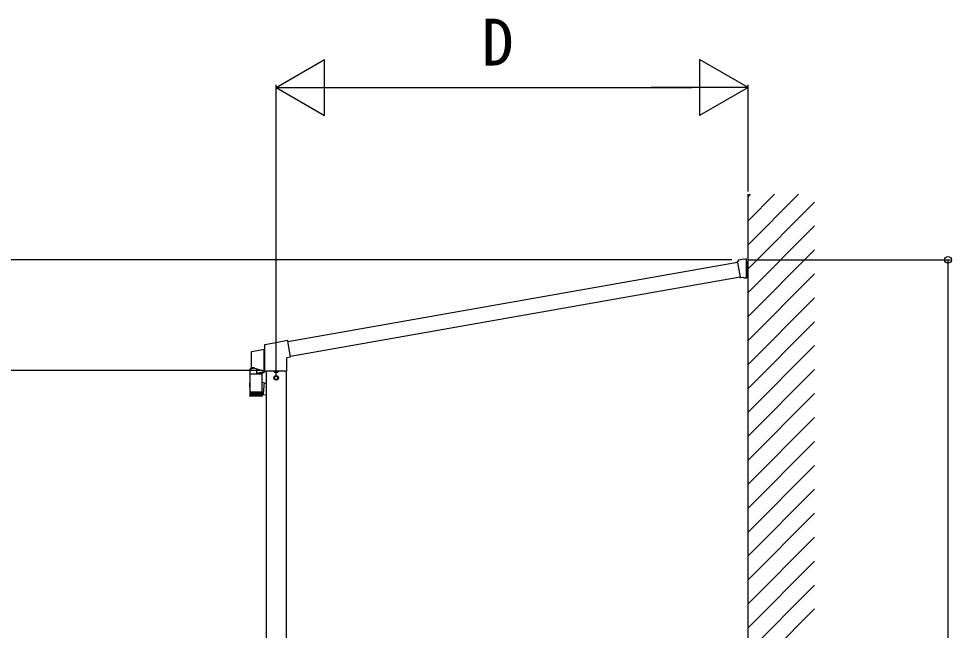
# Model space of a CAD drawing. Units: millimetres, scale not verified. Extents: x -1050 to 1050, y -1566 to 1557.
# Drawn here: x 257 to 606.9, y 999.1 to 1228.5 of the extents above; entities that cross this region are included whole.
import ezdxf
from ezdxf.enums import TextEntityAlignment as Align

# ---------------------------------------------------------------- set-up
doc = ezdxf.new("R2010")
doc.units = ezdxf.units.MM
doc.header["$LTSCALE"] = 8
doc.layers.add('0-6_YKK_A1', color=4, linetype='Continuous')
doc.layers.add('0-7_YKK_D', color=6, linetype='Continuous')
doc.styles.add('ＭＳ ゴシック', font='')
doc.styles.get('ＭＳ ゴシック').set_extended_font_data('MS Gothic')

msp = doc.modelspace()

# ---------------------------------------------------------------- linework, layer by layer
at = {"layer": '0-6_YKK_A1'}
for p, q in [((530.611, 1161.687), (531.582, 1162.657)), ((530.611, 1152.706), (540.562, 1162.657)), ((530.611, 1143.726), (549.542, 1162.657)), ((530.611, 846.608), (530.611, 1162.657)), ((530.611, 1134.746), (555.611, 1159.746)), ((530.611, 1125.766), (555.611, 1150.766)), ((530.611, 1116.785), (555.611, 1141.785)), ((527.064, 1137.916), (526.479, 1137.082)), ((530.011, 1138.179), (530.011, 1138.285)), ((530.011, 1131.412), (530.011, 1138.179)), ((530.011, 1137.462), (530.511, 1137.462)), ((530.511, 1131.312), (530.511, 1137.462)), ((526.71, 1137.018), (358.058, 1107.28)), ((527.674, 1131.552), (359.021, 1101.814)), ((527.708, 1131.406), (527.805, 1131.423)), ((530.511, 1131.312), (530.011, 1131.312)), ((530.611, 1107.805), (555.611, 1132.805)), ((530.611, 1098.825), (555.611, 1123.825)), ((530.611, 1089.845), (555.611, 1114.845)), ((349.289, 1106.13), (349.289, 1104.476)), ((358.017, 1107.508), (357.989, 1107.667)), ((359.054, 1101.626), (358.017, 1107.508)), ((530.611, 1080.864), (555.611, 1105.864)), ((344.289, 1103.427), (344.289, 1097.918)), ((349.206, 1104.378), (344.371, 1103.525)), ((349.057, 1104.011), (349.057, 1096.488)), ((349.259, 1104.166), (349.14, 1104.145)), ((349.206, 1104.378), (349.341, 1104.264)), ((349.35, 1096.461), (349.35, 1104.072)), ((357.611, 1096.446), (357.611, 1101.32)), ((357.653, 1101.37), (359.056, 1101.617)), ((359.054, 1101.626), (359.056, 1101.617)), ((343.771, 1095.337), (343.771, 1091.75)), ((343.771, 1095.337), (348.351, 1095.337)), ((343.926, 1095.337), (343.926, 1097.196)), ((344.359, 1097.823), (349.124, 1096.32)), ((346.327, 1095.452), (346.327, 1097.294)), ((348.196, 1095.667), (348.196, 1095.337)), ((348.351, 1088.537), (348.351, 1095.337)), ((349.157, 1096.352), (349.3, 1096.352)), ((349.161, 1096.395), (349.161, 1095.921)), ((349.861, 1096.346), (349.861, 917.108)), ((349.961, 1096.447), (357.011, 1096.447)), ((352.861, 1096.447), (352.861, 1095.996)), ((352.961, 1095.938), (352.861, 1095.996)), ((352.961, 1095.938), (354.261, 1095.938)), ((353.236, 1096.447), (353.236, 1095.996)), ((353.986, 1096.447), (353.986, 1095.996)), ((354.261, 1095.938), (354.362, 1095.996)), ((354.362, 1096.447), (354.362, 1095.996)), ((357.011, 1096.346), (357.011, 1096.447)), ((357.011, 1096.346), (357.511, 1096.346)), ((357.361, 1096.346), (357.361, 917.108)), ((530.611, 1071.884), (555.611, 1096.884)), ((343.706, 1091.737), (343.665, 1091.563)), ((343.771, 1091.972), (343.74, 1091.838)), ((343.771, 1091.656), (343.771, 1088.537)), ((349.07, 1091.93), (348.351, 1091.993)), ((349.861, 1091.67), (349.072, 1091.739)), ((343.771, 1088.537), (343.771, 1088.387)), ((343.771, 1088.537), (348.351, 1088.537)), ((343.772, 1088.387), (343.772, 1087.136)), ((343.784, 1088.387), (343.784, 1087.127)), ((343.814, 1088.387), (343.814, 1087.118)), ((343.86, 1088.387), (343.86, 1087.142)), ((343.922, 1088.387), (343.922, 1087.101)), ((343.991, 1088.387), (343.991, 1087.005)), ((344.001, 1088.387), (344.001, 1087.093)), ((344.073, 1088.387), (344.073, 1087.005)), ((344.095, 1088.387), (344.095, 1087.085)), ((344.171, 1088.387), (344.171, 1087.005)), ((344.203, 1088.387), (344.203, 1087.078)), ((344.283, 1088.387), (344.283, 1087.005)), ((344.325, 1088.387), (344.325, 1087.07)), ((344.408, 1088.387), (344.408, 1087.005)), ((344.46, 1088.387), (344.46, 1087.062)), ((344.547, 1088.387), (344.547, 1087.005)), ((344.607, 1088.387), (344.607, 1087.055)), ((344.696, 1088.387), (344.696, 1087.005)), ((344.764, 1088.387), (344.764, 1087.047)), ((344.856, 1088.387), (344.856, 1087.005)), ((344.931, 1088.387), (344.931, 1087.04)), ((345.025, 1088.387), (345.025, 1087.005)), ((345.106, 1088.387), (345.106, 1087.033)), ((345.202, 1088.387), (345.202, 1087.005)), ((345.288, 1088.387), (345.288, 1087.028)), ((345.386, 1088.387), (345.386, 1087.005)), ((345.476, 1088.387), (345.476, 1087.022)), ((345.575, 1088.387), (345.575, 1087.005)), ((345.668, 1088.387), (345.668, 1087.016)), ((345.767, 1088.387), (345.767, 1087.005)), ((345.862, 1088.387), (345.862, 1087.005)), ((345.962, 1088.387), (345.962, 1087.005)), ((346.057, 1088.387), (346.057, 1087.005)), ((346.157, 1087.005), (346.157, 1088.387)), ((346.252, 1088.387), (346.252, 1087.005)), ((346.352, 1087.005), (346.352, 1088.387)), ((346.446, 1088.387), (346.446, 1087.005)), ((346.545, 1087.018), (346.545, 1088.387)), ((346.637, 1088.387), (346.637, 1087.005)), ((346.735, 1087.024), (346.735, 1088.387)), ((346.824, 1088.387), (346.824, 1087.005)), ((346.92, 1087.03), (346.92, 1088.387)), ((347.004, 1088.387), (347.004, 1087.005)), ((347.099, 1087.037), (347.099, 1088.387)), ((347.178, 1088.387), (347.178, 1087.005)), ((347.271, 1087.044), (347.271, 1088.387)), ((347.343, 1088.387), (347.343, 1087.005)), ((347.433, 1087.051), (347.433, 1088.387)), ((347.498, 1088.387), (347.498, 1087.005)), ((347.586, 1087.058), (347.586, 1088.387)), ((347.642, 1088.387), (347.642, 1087.005)), ((347.727, 1087.065), (347.727, 1088.387)), ((347.775, 1088.387), (347.775, 1087.005)), ((347.856, 1087.073), (347.856, 1088.387)), ((347.894, 1088.387), (347.894, 1087.005)), ((347.972, 1087.081), (347.972, 1088.387)), ((347.999, 1088.387), (347.999, 1087.005)), ((348.074, 1087.089), (348.074, 1088.387)), ((348.09, 1088.387), (348.09, 1087.005)), ((348.16, 1087.098), (348.16, 1088.387)), ((348.165, 1088.387), (348.165, 1087.005)), ((348.231, 1087.106), (348.231, 1088.387)), ((348.286, 1087.115), (348.286, 1088.387)), ((348.325, 1087.137), (348.325, 1088.387)), ((348.346, 1087.139), (348.346, 1088.387)), ((348.351, 1088.387), (348.351, 1088.537)), ((348.351, 1087.137), (348.351, 1088.387)), ((343.823, 1087.005), (343.829, 1087.005)), ((343.84, 1087.026), (343.84, 1087.005)), ((343.84, 1087.005), (343.855, 1087.005)), ((343.86, 1087.142), (343.86, 1087.11)), ((343.874, 1087.044), (343.874, 1087.005)), ((343.874, 1087.005), (343.896, 1087.005)), ((343.924, 1087.082), (343.924, 1087.005)), ((343.924, 1087.005), (343.955, 1087.005)), ((348.151, 1086.937), (343.971, 1086.937)), ((343.991, 1087.005), (344.029, 1087.005)), ((344.073, 1087.005), (344.119, 1087.005)), ((344.171, 1087.005), (344.224, 1087.005)), ((344.283, 1087.005), (344.343, 1087.005)), ((344.408, 1087.005), (344.474, 1087.005)), ((344.547, 1087.005), (344.618, 1087.005)), ((344.696, 1087.005), (344.773, 1087.005)), ((344.856, 1087.005), (344.938, 1087.005)), ((345.025, 1087.005), (345.111, 1087.005)), ((345.202, 1087.005), (345.291, 1087.005)), ((345.386, 1087.005), (345.478, 1087.005)), ((345.575, 1087.005), (345.668, 1087.005)), ((345.767, 1087.005), (345.862, 1087.005)), ((345.962, 1087.005), (346.057, 1087.005)), ((346.157, 1087.005), (346.252, 1087.005)), ((346.352, 1087.005), (346.446, 1087.005)), ((346.544, 1087.005), (346.637, 1087.005)), ((346.733, 1087.005), (346.824, 1087.005)), ((346.917, 1087.005), (347.004, 1087.005)), ((347.094, 1087.005), (347.178, 1087.005)), ((347.263, 1087.005), (347.343, 1087.005)), ((347.423, 1087.005), (347.498, 1087.005)), ((347.573, 1087.005), (347.642, 1087.005)), ((347.711, 1087.005), (347.775, 1087.005)), ((347.837, 1087.005), (347.894, 1087.005)), ((347.949, 1087.005), (347.999, 1087.005)), ((348.047, 1087.005), (348.09, 1087.005)), ((348.13, 1087.005), (348.165, 1087.005)), ((348.197, 1087.005), (348.224, 1087.005)), ((348.224, 1087.058), (348.224, 1087.005)), ((348.248, 1087.005), (348.266, 1087.005)), ((348.266, 1087.035), (348.266, 1087.005)), ((348.282, 1087.005), (348.292, 1087.005)), ((348.292, 1087.019), (348.292, 1087.005)), ((348.299, 1087.005), (348.301, 1087.005)), ((348.671, 1087.367), (348.35, 1087.396)), ((348.706, 1087.555), (349.862, 1087.454)), ((530.611, 1062.904), (555.611, 1087.904)), ((530.611, 1053.924), (555.611, 1078.924)), ((530.611, 1044.943), (555.611, 1069.943)), ((530.611, 1035.963), (555.611, 1060.963)), ((530.611, 1026.983), (555.611, 1051.983)), ((530.611, 1018.003), (555.611, 1043.003)), ((530.611, 1009.022), (555.611, 1034.022)), ((530.611, 1000.042), (555.611, 1025.042)), ((530.611, 991.062), (555.611, 1016.062)), ((530.611, 982.082), (555.611, 1007.082))]:
    msp.add_line(p, q, dxfattribs=at)
for points in [[(526.479, 1137.082), (526.692, 1137.12), (527.678, 1131.532), (527.587, 1131.517), (527.592, 1131.487)], [(529.894, 1138.383), (529.026, 1138.23), (529.026, 1138.292), (527.128, 1137.958)], [(527.805, 1131.423), (528.819, 1131.602), (528.965, 1131.602), (529.016, 1131.312), (530.011, 1131.312), (530.011, 1131.412)], [(357.873, 1107.749), (352.851, 1106.863), (352.855, 1106.842), (349.371, 1106.228)], [(348.999, 1104.114), (348.999, 1104.114), (348.999, 1104.114), (348.999, 1104.114), (349, 1104.114), (349, 1104.114), (349.001, 1104.114), (349.004, 1104.113), (349.008, 1104.111), (349.015, 1104.105), (349.018, 1104.102), (349.034, 1104.081), (349.043, 1104.063)], [(343.926, 1097.196), (343.937, 1097.198), (343.97, 1097.205), (344.024, 1097.217), (344.098, 1097.233), (344.193, 1097.254), (344.307, 1097.278), (344.439, 1097.307), (344.588, 1097.339), (344.751, 1097.375), (344.928, 1097.413), (345.116, 1097.454), (345.314, 1097.496), (345.52, 1097.541)], [(345.444, 1097.573), (345.313, 1097.544), (345.113, 1097.499), (344.922, 1097.457), (344.744, 1097.417), (344.581, 1097.381), (344.434, 1097.349), (344.305, 1097.32), (344.195, 1097.296), (344.105, 1097.276), (344.037, 1097.261), (343.991, 1097.25), (343.968, 1097.245), (343.965, 1097.245)], [(349.161, 1095.921), (349.149, 1095.919), (349.113, 1095.913), (349.054, 1095.903), (348.973, 1095.89), (348.87, 1095.873), (348.748, 1095.853), (348.607, 1095.829), (348.452, 1095.804), (348.282, 1095.776), (348.102, 1095.746), (347.914, 1095.715), (347.721, 1095.683), (347.525, 1095.65), (347.329, 1095.618), (347.138, 1095.586), (346.952, 1095.556), (346.776, 1095.527), (346.611, 1095.499), (346.461, 1095.475), (346.327, 1095.452)], [(346.327, 1095.452), (346.333, 1095.422), (346.348, 1095.396), (346.371, 1095.376), (346.399, 1095.364), (346.429, 1095.359), (346.458, 1095.361)], [(346.458, 1095.361), (346.587, 1095.383), (346.729, 1095.408), (346.885, 1095.436), (347.05, 1095.465), (347.223, 1095.495), (347.401, 1095.527), (347.581, 1095.558), (347.762, 1095.59), (347.94, 1095.622), (348.112, 1095.652), (348.277, 1095.681), (348.432, 1095.708), (348.574, 1095.734), (348.702, 1095.756), (348.814, 1095.776), (348.907, 1095.792), (348.981, 1095.805), (349.035, 1095.815), (349.068, 1095.821), (349.079, 1095.822)], [(349.037, 1096.434), (349.025, 1096.415), (349.007, 1096.396), (349.004, 1096.394), (348.995, 1096.389), (348.991, 1096.387), (348.989, 1096.387), (348.988, 1096.387), (348.987, 1096.387), (348.986, 1096.387), (348.986, 1096.387), (348.986, 1096.387), (348.986, 1096.387)], [(349.154, 1096.315), (349.811, 1096.315), (349.811, 1096.346), (349.961, 1096.346), (349.961, 1096.447)], [(349.07, 1091.93), (349.073, 1091.919), (349.075, 1091.885), (349.075, 1091.829), (349.072, 1091.751), (349.068, 1091.652), (349.062, 1091.534), (349.053, 1091.396), (349.043, 1091.242), (349.031, 1091.071), (349.018, 1090.886), (349.003, 1090.689), (348.987, 1090.482), (348.969, 1090.267), (348.951, 1090.045), (348.932, 1089.819), (348.912, 1089.592), (348.892, 1089.365), (348.872, 1089.141), (348.851, 1088.922), (348.831, 1088.71), (348.811, 1088.508), (348.792, 1088.317), (348.773, 1088.139), (348.756, 1087.976), (348.74, 1087.83), (348.724, 1087.702), (348.711, 1087.593), (348.699, 1087.505), (348.688, 1087.438), (348.68, 1087.393), (348.673, 1087.37), (348.671, 1087.367)], [(353.611, 1093.057), (352.961, 1093.432), (352.961, 1094.183), (353.611, 1094.558)], [(353.611, 1093.057), (354.261, 1093.432), (354.261, 1094.183), (353.611, 1094.558)], [(348.351, 1088.387), (348.346, 1088.387), (348.324, 1088.387), (348.285, 1088.387), (348.229, 1088.387), (348.156, 1088.387), (348.067, 1088.387), (347.964, 1088.387), (347.845, 1088.387), (347.713, 1088.387), (347.569, 1088.387), (347.413, 1088.387), (347.247, 1088.387), (347.071, 1088.387), (346.888, 1088.387), (346.699, 1088.387), (346.505, 1088.387), (346.308, 1088.387), (346.108, 1088.387), (345.908, 1088.387), (345.71, 1088.387), (345.514, 1088.387), (345.322, 1088.387), (345.136, 1088.387), (344.957, 1088.387), (344.786, 1088.387), (344.626, 1088.387), (344.475, 1088.387), (344.338, 1088.387), (344.213, 1088.387), (344.102, 1088.387), (344.006, 1088.387), (343.926, 1088.387), (343.862, 1088.387), (343.815, 1088.387), (343.784, 1088.387), (343.772, 1088.387), (343.771, 1088.387)], [(343.772, 1087.137), (343.775, 1087.103), (343.785, 1087.069), (343.801, 1087.036), (343.823, 1087.005)], [(343.787, 1087.107), (343.785, 1087.122), (343.784, 1087.137), (343.789, 1087.103), (343.8, 1087.069), (343.817, 1087.036), (343.84, 1087.005)], [(343.804, 1087.028), (343.795, 1087.044), (343.789, 1087.06)], [(343.815, 1087.118), (343.814, 1087.128), (343.815, 1087.137), (343.821, 1087.103), (343.833, 1087.069), (343.851, 1087.036), (343.874, 1087.005)], [(343.855, 1087.005), (343.834, 1087.034), (343.82, 1087.066), (343.816, 1087.098)], [(343.896, 1087.005), (343.876, 1087.036), (343.864, 1087.069), (343.86, 1087.103), (343.862, 1087.137), (343.87, 1087.103), (343.883, 1087.069), (343.901, 1087.036), (343.924, 1087.005)], [(343.955, 1087.005), (343.936, 1087.036), (343.925, 1087.069), (343.922, 1087.103), (343.926, 1087.137), (343.935, 1087.103), (343.949, 1087.069), (343.968, 1087.036), (343.991, 1087.005)], [(344.029, 1087.005), (344.011, 1087.036), (344.002, 1087.069), (344.001, 1087.103), (344.006, 1087.137), (344.016, 1087.103), (344.032, 1087.069), (344.051, 1087.036), (344.073, 1087.005)], [(344.119, 1087.005), (344.103, 1087.036), (344.095, 1087.069), (344.096, 1087.103), (344.102, 1087.137), (344.113, 1087.103), (344.129, 1087.069), (344.149, 1087.036), (344.171, 1087.005)], [(344.224, 1087.005), (344.209, 1087.036), (344.203, 1087.069), (344.205, 1087.103), (344.213, 1087.137), (344.225, 1087.103), (344.242, 1087.069), (344.262, 1087.036), (344.283, 1087.005)], [(344.343, 1087.005), (344.329, 1087.036), (344.325, 1087.069), (344.329, 1087.103), (344.338, 1087.137), (344.351, 1087.103), (344.368, 1087.069), (344.388, 1087.036), (344.408, 1087.005)], [(344.474, 1087.005), (344.463, 1087.036), (344.46, 1087.069), (344.465, 1087.103), (344.475, 1087.137), (344.49, 1087.103), (344.508, 1087.069), (344.527, 1087.036), (344.547, 1087.005)], [(344.618, 1087.005), (344.608, 1087.036), (344.607, 1087.069), (344.614, 1087.103), (344.626, 1087.137), (344.641, 1087.103), (344.659, 1087.069), (344.678, 1087.036), (344.696, 1087.005)], [(344.773, 1087.005), (344.765, 1087.036), (344.766, 1087.069), (344.774, 1087.103), (344.786, 1087.137), (344.802, 1087.103), (344.821, 1087.069), (344.84, 1087.036), (344.856, 1087.005)], [(344.938, 1087.005), (344.931, 1087.036), (344.934, 1087.069), (344.944, 1087.103), (344.957, 1087.137), (344.974, 1087.103), (344.992, 1087.069), (345.01, 1087.036), (345.025, 1087.005)], [(345.111, 1087.005), (345.106, 1087.036), (345.111, 1087.069), (345.122, 1087.103), (345.136, 1087.137), (345.153, 1087.103), (345.171, 1087.069), (345.189, 1087.036), (345.202, 1087.005)], [(345.291, 1087.005), (345.289, 1087.036), (345.295, 1087.069), (345.307, 1087.103), (345.322, 1087.137), (345.339, 1087.103), (345.357, 1087.069), (345.374, 1087.036), (345.386, 1087.005)], [(345.478, 1087.005), (345.477, 1087.036), (345.485, 1087.069), (345.498, 1087.103), (345.514, 1087.137), (345.531, 1087.103), (345.549, 1087.069), (345.565, 1087.036), (345.575, 1087.005)], [(345.668, 1087.005), (345.67, 1087.036), (345.679, 1087.069), (345.693, 1087.103), (345.71, 1087.137), (345.727, 1087.103), (345.744, 1087.069), (345.759, 1087.036), (345.767, 1087.005)], [(345.862, 1087.005), (345.865, 1087.036), (345.876, 1087.069), (345.892, 1087.103), (345.908, 1087.137), (345.926, 1087.103), (345.942, 1087.069), (345.955, 1087.036), (345.962, 1087.005)], [(346.057, 1087.005), (346.063, 1087.036), (346.075, 1087.069), (346.091, 1087.103), (346.108, 1087.137), (346.125, 1087.103), (346.141, 1087.069), (346.153, 1087.036), (346.157, 1087.005)], [(346.252, 1087.005), (346.26, 1087.036), (346.273, 1087.069), (346.29, 1087.103), (346.308, 1087.137), (346.324, 1087.103), (346.339, 1087.069), (346.349, 1087.036), (346.352, 1087.005)], [(346.446, 1087.005), (346.455, 1087.036), (346.47, 1087.069), (346.488, 1087.103), (346.505, 1087.137), (346.521, 1087.103), (346.535, 1087.069), (346.544, 1087.036), (346.544, 1087.005)], [(346.637, 1087.005), (346.648, 1087.036), (346.664, 1087.069), (346.682, 1087.103), (346.699, 1087.137), (346.715, 1087.103), (346.727, 1087.069), (346.735, 1087.036), (346.733, 1087.005)], [(346.824, 1087.005), (346.836, 1087.036), (346.853, 1087.069), (346.871, 1087.103), (346.888, 1087.137), (346.903, 1087.103), (346.915, 1087.069), (346.92, 1087.036), (346.917, 1087.005)], [(347.004, 1087.005), (347.019, 1087.036), (347.036, 1087.069), (347.055, 1087.103), (347.071, 1087.137), (347.085, 1087.103), (347.095, 1087.069), (347.1, 1087.036), (347.094, 1087.005)], [(347.178, 1087.005), (347.194, 1087.036), (347.212, 1087.069), (347.23, 1087.103), (347.247, 1087.137), (347.26, 1087.103), (347.268, 1087.069), (347.271, 1087.036), (347.263, 1087.005)], [(347.343, 1087.005), (347.36, 1087.036), (347.379, 1087.069), (347.397, 1087.103), (347.413, 1087.137), (347.425, 1087.103), (347.432, 1087.069), (347.433, 1087.036), (347.423, 1087.005)], [(347.498, 1087.005), (347.517, 1087.036), (347.536, 1087.069), (347.554, 1087.103), (347.569, 1087.137), (347.58, 1087.103), (347.585, 1087.069), (347.584, 1087.036), (347.573, 1087.005)], [(347.642, 1087.005), (347.662, 1087.036), (347.682, 1087.069), (347.699, 1087.103), (347.713, 1087.137), (347.723, 1087.103), (347.727, 1087.069), (347.724, 1087.036), (347.711, 1087.005)], [(347.775, 1087.005), (347.795, 1087.036), (347.815, 1087.069), (347.832, 1087.103), (347.845, 1087.137), (347.854, 1087.103), (347.856, 1087.069), (347.852, 1087.036), (347.837, 1087.005)], [(347.894, 1087.005), (347.915, 1087.036), (347.935, 1087.069), (347.952, 1087.103), (347.964, 1087.137), (347.971, 1087.103), (347.972, 1087.069), (347.965, 1087.036), (347.949, 1087.005)], [(347.999, 1087.005), (348.021, 1087.036), (348.041, 1087.069), (348.057, 1087.103), (348.067, 1087.137), (348.073, 1087.103), (348.072, 1087.069), (348.065, 1087.036), (348.047, 1087.005)], [(348.09, 1087.005), (348.112, 1087.036), (348.132, 1087.069), (348.146, 1087.103), (348.156, 1087.137), (348.16, 1087.103), (348.158, 1087.069), (348.149, 1087.036), (348.13, 1087.005)], [(348.165, 1087.005), (348.188, 1087.036), (348.206, 1087.069), (348.22, 1087.103), (348.229, 1087.137), (348.231, 1087.103), (348.228, 1087.069), (348.217, 1087.036), (348.197, 1087.005)], [(348.224, 1087.005), (348.247, 1087.036), (348.265, 1087.069), (348.278, 1087.103), (348.285, 1087.137), (348.286, 1087.103), (348.281, 1087.069), (348.268, 1087.036), (348.248, 1087.005)], [(348.266, 1087.005), (348.289, 1087.036), (348.307, 1087.069), (348.318, 1087.103), (348.324, 1087.137), (348.324, 1087.103), (348.317, 1087.069), (348.303, 1087.036), (348.282, 1087.005)], [(348.292, 1087.005), (348.315, 1087.036), (348.332, 1087.069), (348.342, 1087.103), (348.346, 1087.137), (348.344, 1087.103), (348.336, 1087.069), (348.321, 1087.036), (348.299, 1087.005)], [(348.301, 1087.005), (348.324, 1087.036), (348.339, 1087.069), (348.348, 1087.103), (348.351, 1087.137)]]:
    msp.add_lwpolyline(points, dxfattribs=at)
for radius in [0.85, 0.65]:
    msp.add_circle((353.611, 1093.808), radius, dxfattribs=at)
for centre, radius, start, end in [((527.146, 1137.859), 0.1, 100, 145), ((529.911, 1138.285), 0.1, 0, 100), ((527.691, 1131.504), 0.1, 190, 280), ((349.241, 1104.265), 0.1, 280.20148, 359.79856), ((348.413, 1104.126), 0.939, 356.67748, 8.45005), ((343.976, 1097.196), 0.05, 102.5, 177.91179), ((349.092, 1096.453), 0.1, 252.53411, 269.96693), ((349.061, 1095.921), 0.1, 280, 0), ((349.211, 1096.395), 0.05, 173.80338, 180), ((349.45, 1096.461), 0.1, 180.2265, 209.32773), ((349.448, 1096.452), 0.0944, 205.38966, 266.00279), ((353.048, 1096.27), 0.332, 235.61575, 304.38425), ((353.611, 1097.18), 1.242, 252.41205, 287.58795), ((354.174, 1096.27), 0.332, 235.61575, 304.38425), ((345.889, 1091.042), 2.284, 166.81473, 202.00881), ((345.929, 1091.216), 2.284, 161.44915, 199.09086), ((345.954, 1091.319), 2.274, 166.81361, 196.3052), ((343.971, 1087.137), 0.2, 213.14143, 270), ((348.151, 1087.137), 0.2, 270, 324.39219)]:
    msp.add_arc(centre, radius, start, end, dxfattribs=at)
for centre, major_axis, ratio, start_param, end_param in [((529.911, 1138.179), (0, 0.1), 0.998077, 4.712389, 4.9476796), ((349.389, 1106.129), (-0.0769, 0.0645), 0.996828, 5.5866176, 6.979753), ((357.891, 1107.65), (-0.0174, 0.0987), 0.998135, 4.712389, 6.2831853), ((344.389, 1103.426), (-0.0769, 0.0645), 0.996828, 5.5866177, 6.9797529), ((349.14, 1104.136), (-0.15, -0.027), 0.060227, 4.7017299, 5.9326894), ((349.01, 1104.015), (-0.0209, 0.0978), 0.463601, 4.6956245, 5.1243713), ((349.007, 1104.011), (0.0323, 0.0385), 0.995504, 5.4127406, 5.6439202), ((349.189, 1104.476), (0.0769, -0.0645), 0.996828, 5.5866177, 6.9797529), ((357.661, 1101.32), (-0.0383, 0.0321), 0.999977, 5.5850651, 6.9813055), ((358.956, 1101.609), (-0.0985, -0.0174), 0.005236, 3.1415927, 3.1468286), ((344.389, 1097.918), (-0.0809, -0.0593), 0.997136, 5.6518704, 6.9145002), ((349.127, 1096.346), (-0.15, 0.047), 0.058312, 0.3582895, 1.1412728), ((349.01, 1096.484), (0.0335, 0.0943), 0.458783, 4.321702, 4.7287139), ((349.007, 1096.488), (0.0297, -0.0405), 0.994693, 0.5741347, 0.9355751), ((349.157, 1096.361), (-0.15, 0), 0.061163, 1.1228201, 1.5707963), ((349.154, 1096.416), (-0.0152, -0.099), 0.998091, 6.1307561, 6.4356145), ((349.3, 1096.361), (-0.15, 0), 0.061163, 1.5707963, 2.8017557), ((357.511, 1096.446), (0.0086, -0.0998), 0.998121, 6.1979448, 7.7684215), ((346.061, 1091.707), (2.277, -0.263), 0.914152, 3.2469134, 3.2674233), ((346.061, 1091.707), (0.287, 2.485), 0.914152, 1.6761171, 1.696627)]:
    msp.add_ellipse(centre, major_axis=major_axis, ratio=ratio, start_param=start_param, end_param=end_param, dxfattribs=at)
at = {"layer": '0-7_YKK_D'}
for p, q in [((353.611, 1202.657), (371.798, 1213.157)), ((371.798, 1192.157), (371.798, 1213.157)), ((530.611, 1202.657), (512.425, 1213.157)), ((512.425, 1213.157), (512.425, 1192.157)), ((353.611, 1094.808), (353.611, 1203.657)), ((530.611, 1163.657), (530.611, 1203.657)), ((353.611, 1202.657), (371.798, 1192.157)), ((353.611, 1202.657), (389.984, 1202.657)), ((374.611, 1202.657), (509.611, 1202.657)), ((530.611, 1202.657), (494.238, 1202.657)), ((530.611, 1202.657), (512.425, 1192.157)), ((524.583, 1138.062), (176.361, 1138.062)), ((530.868, 1138.062), (606.611, 1138.062)), ((605.611, 1138.062), (605.611, 846.608)), ((348.577, 1096.608), (176.361, 1096.608)), ((348.373, 1096.608), (176.361, 1096.608))]:
    msp.add_line(p, q, dxfattribs=at)
msp.add_circle((605.611, 1138.062), 1.275, dxfattribs=at)

# ---------------------------------------------------------------- texts
at = {"layer": '0-7_YKK_D', "style": 'ＭＳ ゴシック'}
msp.add_text('D', height=17.6, dxfattribs=at).set_placement((430.725, 1205.657), align=Align.BOTTOM_LEFT)

doc.saveas('drawing.dxf')
